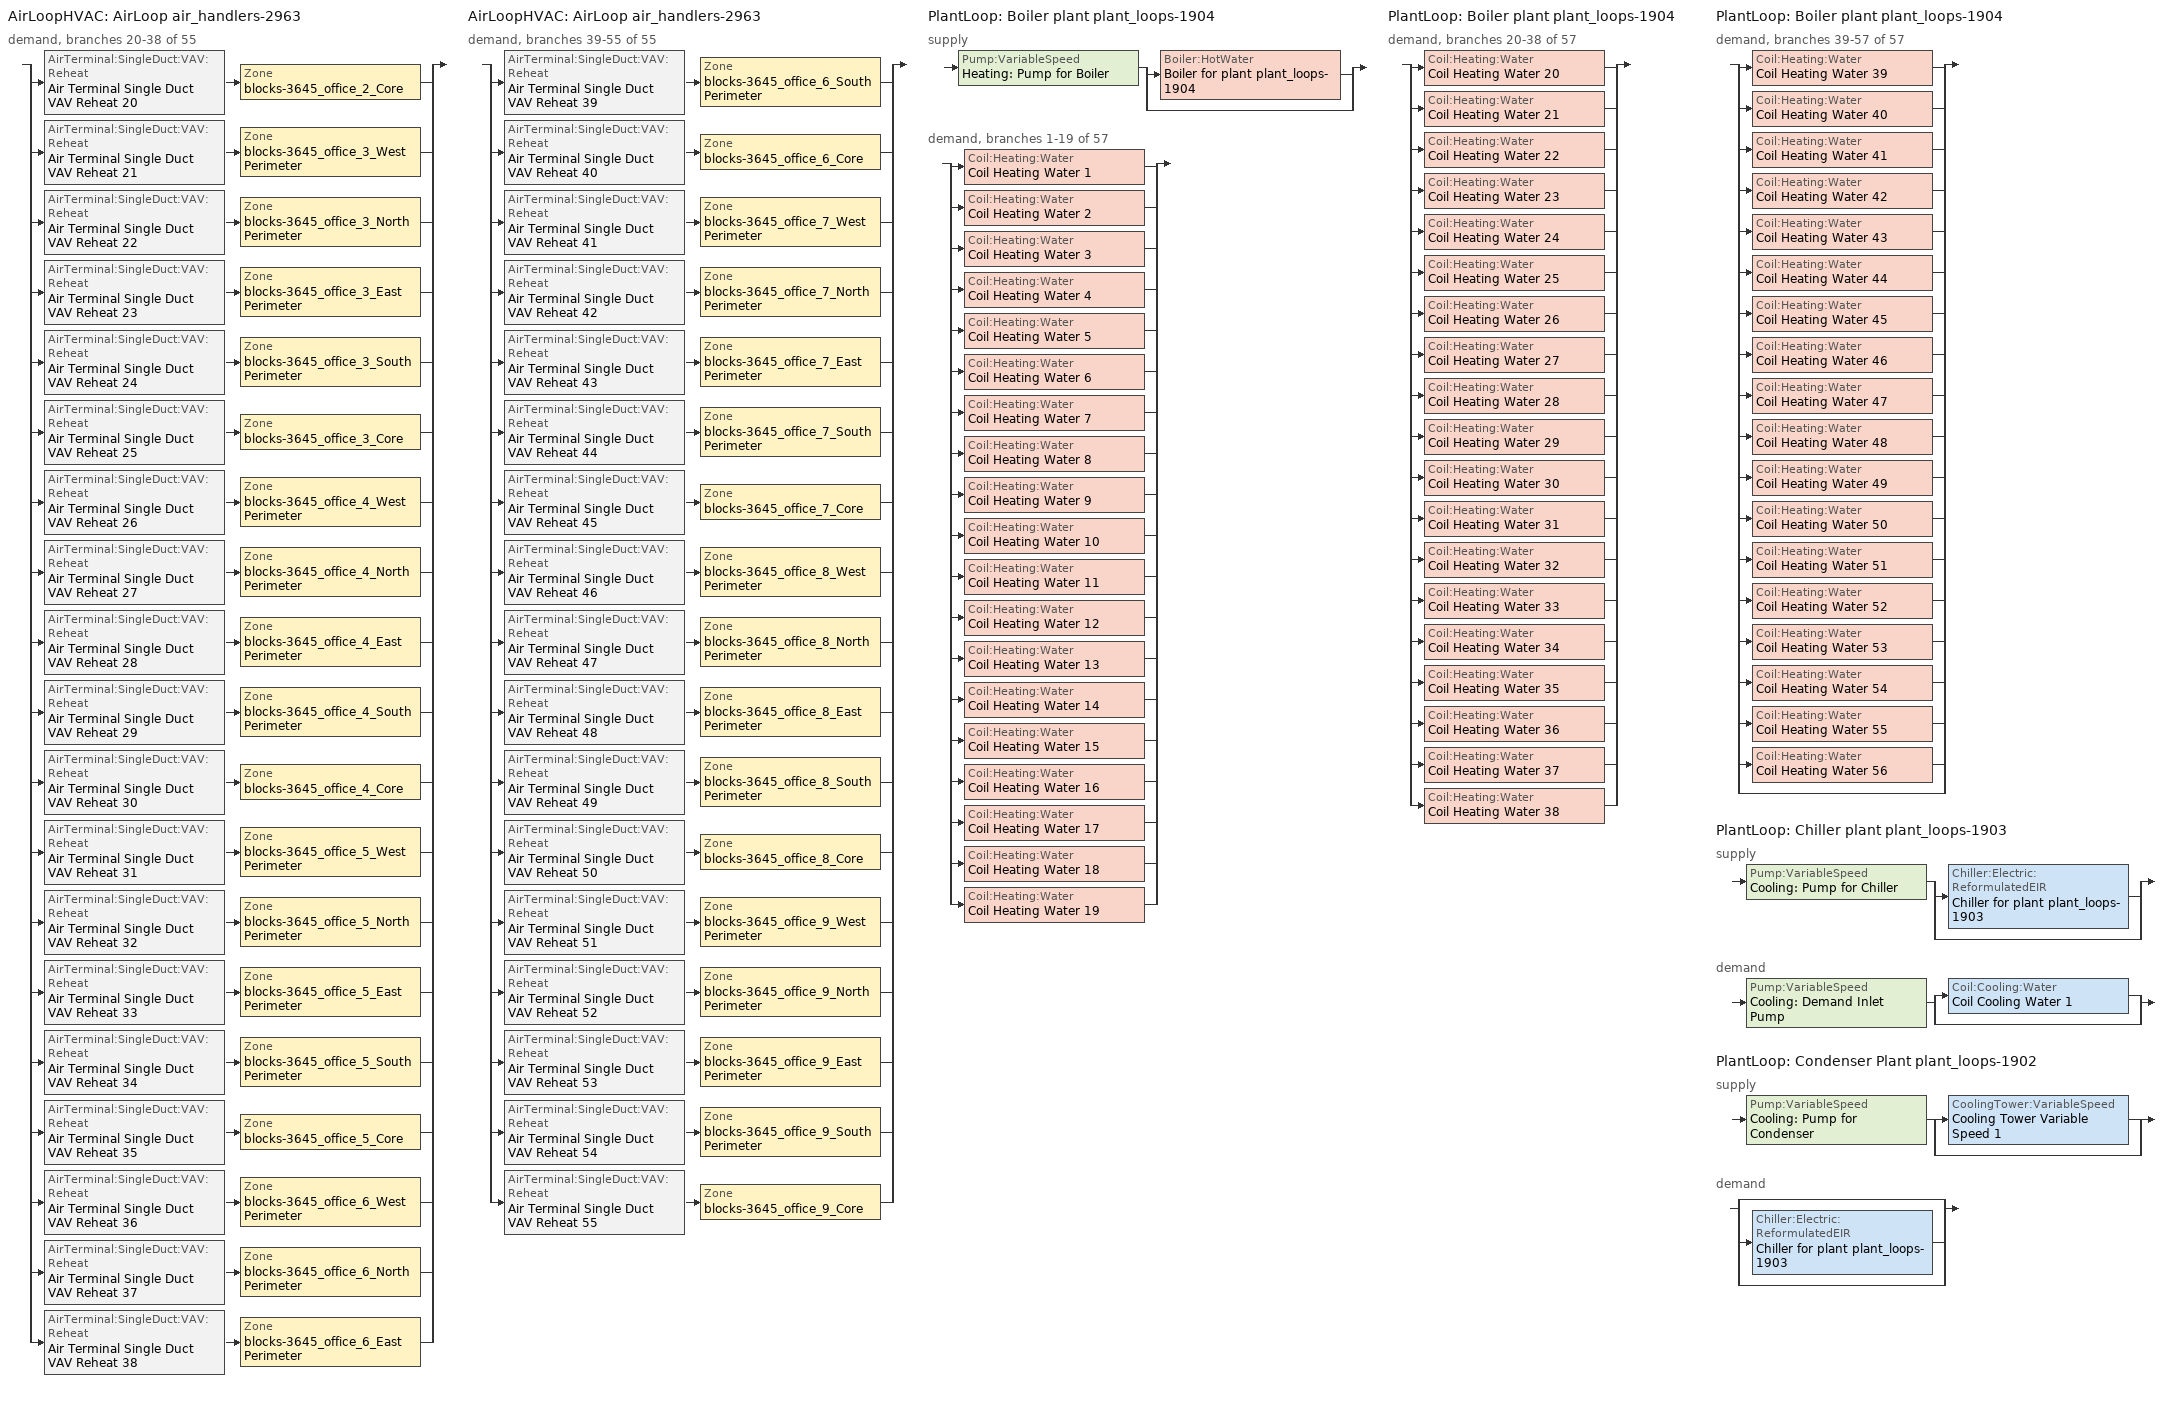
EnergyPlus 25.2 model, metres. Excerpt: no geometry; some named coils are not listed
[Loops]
AirLoopHVAC 'AirLoop air_handlers-2963'
 demand, branches 20-38 of 55: split
  | AirTerminal:SingleDuct:VAV:Reheat 'Air Terminal Single Duct VAV Reheat 20' > Zone 'blocks-3645_office_2_Core'
  | AirTerminal:SingleDuct:VAV:Reheat 'Air Terminal Single Duct VAV Reheat 21' > Zone 'blocks-3645_office_3_West Perimeter'
  | AirTerminal:SingleDuct:VAV:Reheat 'Air Terminal Single Duct VAV Reheat 22' > Zone 'blocks-3645_office_3_North Perimeter'
  | AirTerminal:SingleDuct:VAV:Reheat 'Air Terminal Single Duct VAV Reheat 23' > Zone 'blocks-3645_office_3_East Perimeter'
  | AirTerminal:SingleDuct:VAV:Reheat 'Air Terminal Single Duct VAV Reheat 24' > Zone 'blocks-3645_office_3_South Perimeter'
  | AirTerminal:SingleDuct:VAV:Reheat 'Air Terminal Single Duct VAV Reheat 25' > Zone 'blocks-3645_office_3_Core'
  | AirTerminal:SingleDuct:VAV:Reheat 'Air Terminal Single Duct VAV Reheat 26' > Zone 'blocks-3645_office_4_West Perimeter'
  | AirTerminal:SingleDuct:VAV:Reheat 'Air Terminal Single Duct VAV Reheat 27' > Zone 'blocks-3645_office_4_North Perimeter'
  | AirTerminal:SingleDuct:VAV:Reheat 'Air Terminal Single Duct VAV Reheat 28' > Zone 'blocks-3645_office_4_East Perimeter'
  | AirTerminal:SingleDuct:VAV:Reheat 'Air Terminal Single Duct VAV Reheat 29' > Zone 'blocks-3645_office_4_South Perimeter'
  | AirTerminal:SingleDuct:VAV:Reheat 'Air Terminal Single Duct VAV Reheat 30' > Zone 'blocks-3645_office_4_Core'
  | AirTerminal:SingleDuct:VAV:Reheat 'Air Terminal Single Duct VAV Reheat 31' > Zone 'blocks-3645_office_5_West Perimeter'
  | AirTerminal:SingleDuct:VAV:Reheat 'Air Terminal Single Duct VAV Reheat 32' > Zone 'blocks-3645_office_5_North Perimeter'
  | AirTerminal:SingleDuct:VAV:Reheat 'Air Terminal Single Duct VAV Reheat 33' > Zone 'blocks-3645_office_5_East Perimeter'
  | AirTerminal:SingleDuct:VAV:Reheat 'Air Terminal Single Duct VAV Reheat 34' > Zone 'blocks-3645_office_5_South Perimeter'
  | AirTerminal:SingleDuct:VAV:Reheat 'Air Terminal Single Duct VAV Reheat 35' > Zone 'blocks-3645_office_5_Core'
  | AirTerminal:SingleDuct:VAV:Reheat 'Air Terminal Single Duct VAV Reheat 36' > Zone 'blocks-3645_office_6_West Perimeter'
  | AirTerminal:SingleDuct:VAV:Reheat 'Air Terminal Single Duct VAV Reheat 37' > Zone 'blocks-3645_office_6_North Perimeter'
  | AirTerminal:SingleDuct:VAV:Reheat 'Air Terminal Single Duct VAV Reheat 38' > Zone 'blocks-3645_office_6_East Perimeter'
AirLoopHVAC 'AirLoop air_handlers-2963'
 demand, branches 39-55 of 55: split
  | AirTerminal:SingleDuct:VAV:Reheat 'Air Terminal Single Duct VAV Reheat 39' > Zone 'blocks-3645_office_6_South Perimeter'
  | AirTerminal:SingleDuct:VAV:Reheat 'Air Terminal Single Duct VAV Reheat 40' > Zone 'blocks-3645_office_6_Core'
  | AirTerminal:SingleDuct:VAV:Reheat 'Air Terminal Single Duct VAV Reheat 41' > Zone 'blocks-3645_office_7_West Perimeter'
  | AirTerminal:SingleDuct:VAV:Reheat 'Air Terminal Single Duct VAV Reheat 42' > Zone 'blocks-3645_office_7_North Perimeter'
  | AirTerminal:SingleDuct:VAV:Reheat 'Air Terminal Single Duct VAV Reheat 43' > Zone 'blocks-3645_office_7_East Perimeter'
  | AirTerminal:SingleDuct:VAV:Reheat 'Air Terminal Single Duct VAV Reheat 44' > Zone 'blocks-3645_office_7_South Perimeter'
  | AirTerminal:SingleDuct:VAV:Reheat 'Air Terminal Single Duct VAV Reheat 45' > Zone 'blocks-3645_office_7_Core'
  | AirTerminal:SingleDuct:VAV:Reheat 'Air Terminal Single Duct VAV Reheat 46' > Zone 'blocks-3645_office_8_West Perimeter'
  | AirTerminal:SingleDuct:VAV:Reheat 'Air Terminal Single Duct VAV Reheat 47' > Zone 'blocks-3645_office_8_North Perimeter'
  | AirTerminal:SingleDuct:VAV:Reheat 'Air Terminal Single Duct VAV Reheat 48' > Zone 'blocks-3645_office_8_East Perimeter'
  | AirTerminal:SingleDuct:VAV:Reheat 'Air Terminal Single Duct VAV Reheat 49' > Zone 'blocks-3645_office_8_South Perimeter'
  | AirTerminal:SingleDuct:VAV:Reheat 'Air Terminal Single Duct VAV Reheat 50' > Zone 'blocks-3645_office_8_Core'
  | AirTerminal:SingleDuct:VAV:Reheat 'Air Terminal Single Duct VAV Reheat 51' > Zone 'blocks-3645_office_9_West Perimeter'
  | AirTerminal:SingleDuct:VAV:Reheat 'Air Terminal Single Duct VAV Reheat 52' > Zone 'blocks-3645_office_9_North Perimeter'
  | AirTerminal:SingleDuct:VAV:Reheat 'Air Terminal Single Duct VAV Reheat 53' > Zone 'blocks-3645_office_9_East Perimeter'
  | AirTerminal:SingleDuct:VAV:Reheat 'Air Terminal Single Duct VAV Reheat 54' > Zone 'blocks-3645_office_9_South Perimeter'
  | AirTerminal:SingleDuct:VAV:Reheat 'Air Terminal Single Duct VAV Reheat 55' > Zone 'blocks-3645_office_9_Core'
PlantLoop 'Boiler plant plant_loops-1904'
 supply: Pump:VariableSpeed 'Heating: Pump for Boiler' > split
  | Boiler:HotWater 'Boiler for plant plant_loops-1904'
  | bypass
 demand, branches 1-19 of 57: split
  | Coil:Heating:Water 'Coil Heating Water 1'
  | Coil:Heating:Water 'Coil Heating Water 2'
  | Coil:Heating:Water 'Coil Heating Water 3'
  | Coil:Heating:Water 'Coil Heating Water 4'
  | Coil:Heating:Water 'Coil Heating Water 5'
  | Coil:Heating:Water 'Coil Heating Water 6'
  | Coil:Heating:Water 'Coil Heating Water 7'
  | Coil:Heating:Water 'Coil Heating Water 8'
  | Coil:Heating:Water 'Coil Heating Water 9'
  | Coil:Heating:Water 'Coil Heating Water 10'
  | Coil:Heating:Water 'Coil Heating Water 11'
  | Coil:Heating:Water 'Coil Heating Water 12'
  | Coil:Heating:Water 'Coil Heating Water 13'
  | Coil:Heating:Water 'Coil Heating Water 14'
  | Coil:Heating:Water 'Coil Heating Water 15'
  | Coil:Heating:Water 'Coil Heating Water 16'
  | Coil:Heating:Water 'Coil Heating Water 17'
  | Coil:Heating:Water 'Coil Heating Water 18'
  | Coil:Heating:Water 'Coil Heating Water 19'
PlantLoop 'Boiler plant plant_loops-1904'
 demand, branches 20-38 of 57: split
  | Coil:Heating:Water 'Coil Heating Water 20'
  | Coil:Heating:Water 'Coil Heating Water 21'
  | Coil:Heating:Water 'Coil Heating Water 22'
  | Coil:Heating:Water 'Coil Heating Water 23'
  | Coil:Heating:Water 'Coil Heating Water 24'
  | Coil:Heating:Water 'Coil Heating Water 25'
  | Coil:Heating:Water 'Coil Heating Water 26'
  | Coil:Heating:Water 'Coil Heating Water 27'
  | Coil:Heating:Water 'Coil Heating Water 28'
  | Coil:Heating:Water 'Coil Heating Water 29'
  | Coil:Heating:Water 'Coil Heating Water 30'
  | Coil:Heating:Water 'Coil Heating Water 31'
  | Coil:Heating:Water 'Coil Heating Water 32'
  | Coil:Heating:Water 'Coil Heating Water 33'
  | Coil:Heating:Water 'Coil Heating Water 34'
  | Coil:Heating:Water 'Coil Heating Water 35'
  | Coil:Heating:Water 'Coil Heating Water 36'
  | Coil:Heating:Water 'Coil Heating Water 37'
  | Coil:Heating:Water 'Coil Heating Water 38'
PlantLoop 'Boiler plant plant_loops-1904'
 demand, branches 39-57 of 57: split
  | Coil:Heating:Water 'Coil Heating Water 39'
  | Coil:Heating:Water 'Coil Heating Water 40'
  | Coil:Heating:Water 'Coil Heating Water 41'
  | Coil:Heating:Water 'Coil Heating Water 42'
  | Coil:Heating:Water 'Coil Heating Water 43'
  | Coil:Heating:Water 'Coil Heating Water 44'
  | Coil:Heating:Water 'Coil Heating Water 45'
  | Coil:Heating:Water 'Coil Heating Water 46'
  | Coil:Heating:Water 'Coil Heating Water 47'
  | Coil:Heating:Water 'Coil Heating Water 48'
  | Coil:Heating:Water 'Coil Heating Water 49'
  | Coil:Heating:Water 'Coil Heating Water 50'
  | Coil:Heating:Water 'Coil Heating Water 51'
  | Coil:Heating:Water 'Coil Heating Water 52'
  | Coil:Heating:Water 'Coil Heating Water 53'
  | Coil:Heating:Water 'Coil Heating Water 54'
  | Coil:Heating:Water 'Coil Heating Water 55'
  | Coil:Heating:Water 'Coil Heating Water 56'
  | bypass
PlantLoop 'Chiller plant plant_loops-1903'
 supply: Pump:VariableSpeed 'Cooling: Pump for Chiller' > split
  | Chiller:Electric:ReformulatedEIR 'Chiller for plant plant_loops-1903'
  | bypass
 demand: Pump:VariableSpeed 'Cooling: Demand Inlet Pump' > split
  | Coil:Cooling:Water 'Coil Cooling Water 1'
  | bypass
PlantLoop 'Condenser Plant plant_loops-1902'
 supply: Pump:VariableSpeed 'Cooling: Pump for Condenser' > split
  | CoolingTower:VariableSpeed 'Cooling Tower Variable Speed 1'
  | bypass
 demand: split
  | bypass
  | Chiller:Electric:ReformulatedEIR 'Chiller for plant plant_loops-1903'
  | bypass
[AirTerminal:SingleDuct:VAV:Reheat] Availability schedule=Always_On; Constant minimum air flow fraction=0.3; Convergence tolerance=0.001; Damper heating action=Normal; Fixed minimum air flow rate=0; Maximum air flow rate=Autosize; Maximum flow fraction during reheat=Autosize; Maximum flow per zone floor area during reheat=Autosize; Maximum hot water or steam flow rate=Autosize; Maximum reheat air temperature=35; Minimum hot water or steam flow rate=0; Zone minimum air flow input method=Constant
Name | Reheat coil
Air Terminal Single Duct VAV Reheat 20 | Coil Heating Water 21
Air Terminal Single Duct VAV Reheat 21 | Coil Heating Water 22
Air Terminal Single Duct VAV Reheat 22 | Coil Heating Water 23
Air Terminal Single Duct VAV Reheat 23 | Coil Heating Water 24
Air Terminal Single Duct VAV Reheat 24 | Coil Heating Water 25
Air Terminal Single Duct VAV Reheat 25 | Coil Heating Water 26
Air Terminal Single Duct VAV Reheat 26 | Coil Heating Water 27
Air Terminal Single Duct VAV Reheat 27 | Coil Heating Water 28
Air Terminal Single Duct VAV Reheat 28 | Coil Heating Water 29
Air Terminal Single Duct VAV Reheat 29 | Coil Heating Water 30
Air Terminal Single Duct VAV Reheat 30 | Coil Heating Water 31
Air Terminal Single Duct VAV Reheat 31 | Coil Heating Water 32
Air Terminal Single Duct VAV Reheat 32 | Coil Heating Water 33
Air Terminal Single Duct VAV Reheat 33 | Coil Heating Water 34
Air Terminal Single Duct VAV Reheat 34 | Coil Heating Water 35
Air Terminal Single Duct VAV Reheat 35 | Coil Heating Water 36
Air Terminal Single Duct VAV Reheat 36 | Coil Heating Water 37
Air Terminal Single Duct VAV Reheat 37 | Coil Heating Water 38
Air Terminal Single Duct VAV Reheat 38 | Coil Heating Water 39
Air Terminal Single Duct VAV Reheat 39 | Coil Heating Water 40
Air Terminal Single Duct VAV Reheat 40 | Coil Heating Water 41
Air Terminal Single Duct VAV Reheat 41 | Coil Heating Water 42
Air Terminal Single Duct VAV Reheat 42 | Coil Heating Water 43
Air Terminal Single Duct VAV Reheat 43 | Coil Heating Water 44
Air Terminal Single Duct VAV Reheat 44 | Coil Heating Water 45
Air Terminal Single Duct VAV Reheat 45 | Coil Heating Water 46
Air Terminal Single Duct VAV Reheat 46 | Coil Heating Water 47
Air Terminal Single Duct VAV Reheat 47 | Coil Heating Water 48
Air Terminal Single Duct VAV Reheat 48 | Coil Heating Water 49
Air Terminal Single Duct VAV Reheat 49 | Coil Heating Water 50
Air Terminal Single Duct VAV Reheat 50 | Coil Heating Water 51
Air Terminal Single Duct VAV Reheat 51 | Coil Heating Water 52
Air Terminal Single Duct VAV Reheat 52 | Coil Heating Water 53
Air Terminal Single Duct VAV Reheat 53 | Coil Heating Water 54
Air Terminal Single Duct VAV Reheat 54 | Coil Heating Water 55
Air Terminal Single Duct VAV Reheat 55 | Coil Heating Water 56
[Boiler:HotWater]
Boiler for plant plant_loops-1904: Boiler flow mode=ConstantFlow; Design water flow rate=Autosize; End use subcategory=General; Fuel type=NaturalGas; Maximum part load ratio=1; Minimum part load ratio=0; Nominal capacity=Autosize; Nominal thermal efficiency=0.8; On cycle parasitic electric load=0; Optimum part load ratio=1; Sizing factor=1; Water outlet upper temperature limit=99
[Chiller:Electric:ReformulatedEIR]
Chiller for plant plant_loops-1903: Chiller flow mode type=ConstantFlow; Condenser flow control=ModulatedLoopPLR; Condenser loop flow rate fraction function of loop part load ratio curve=Y=F(X); Condenser minimum flow fraction=0.35; Cooling capacity function of temperature curve=WC_PD_2010_PB_CAPFT; Electric input to cooling output ratio function of part load ratio curve=WC_PD_150to300_2010_PB_EIRFPLR; Electric input to cooling output ratio function of part load ratio curve type=LeavingCondenserWaterTemperature; Electric input to cooling output ratio function of temperature curve=WC_PD_2010_PB_EIRFT; End use subcategory=General; Fraction of compressor electric consumption rejected by condenser=1; Leaving chilled water lower temperature limit=2; Maximum part load ratio=1; Minimum part load ratio=0.1; Minimum unloading ratio=0.2; Optimum part load ratio=1; Reference capacity=Autosize; Reference chilled water flow rate=Autosize; Reference condenser water flow rate=Autosize; Reference cop=4.885; Reference leaving chilled water temperature=6.67; Reference leaving condenser water temperature=34.94; Sizing factor=1; Temperature difference across condenser schedule=CondenserdT
[Coil:Heating:Water] Availability schedule=Always_On; Maximum water flow rate=Autosize; Performance input method=UFactorTimesAreaAndDesignWaterFlowRate; Rated capacity=Autosize; Rated inlet air temperature=16.6; Rated inlet water temperature=82.2; Rated outlet air temperature=32.2; Rated outlet water temperature=71.1; Rated ratio for air and water convection=0.5; U factor times area value=Autosize
Coil Heating Water 2; Coil Heating Water 3; Coil Heating Water 4; Coil Heating Water 5; Coil Heating Water 6; Coil Heating Water 7; Coil Heating Water 8; Coil Heating Water 9; Coil Heating Water 10; Coil Heating Water 11; Coil Heating Water 12; Coil Heating Water 13; Coil Heating Water 14; Coil Heating Water 15; Coil Heating Water 16; Coil Heating Water 17; Coil Heating Water 18; Coil Heating Water 19; Coil Heating Water 20; Coil Heating Water 21; Coil Heating Water 22; Coil Heating Water 23; Coil Heating Water 24; Coil Heating Water 25; Coil Heating Water 26; Coil Heating Water 27; Coil Heating Water 28; Coil Heating Water 29; Coil Heating Water 30; Coil Heating Water 31; Coil Heating Water 32; Coil Heating Water 33; Coil Heating Water 34; Coil Heating Water 35; Coil Heating Water 36; Coil Heating Water 37; Coil Heating Water 38; Coil Heating Water 39; Coil Heating Water 40; Coil Heating Water 41; Coil Heating Water 42; Coil Heating Water 43; Coil Heating Water 44; Coil Heating Water 45; Coil Heating Water 46; Coil Heating Water 47; Coil Heating Water 48; Coil Heating Water 49; Coil Heating Water 50; Coil Heating Water 51; Coil Heating Water 52; Coil Heating Water 53; Coil Heating Water 54; Coil Heating Water 55; Coil Heating Water 56
[CoolingTower:VariableSpeed]
Cooling Tower Variable Speed 1: Basin heater capacity=0; Basin heater setpoint temperature=2; Blowdown calculation mode=ConcentrationRatio; Blowdown concentration ratio=3; Cell control=MaximalCell; Cell maximum water flow rate fraction=2.5; Cell minimum water flow rate fraction=0.5; Design air flow rate=Autosize; Design approach temperature=3.8889; Design fan power=6154.54; Design inlet air wet bulb temperature=20; Design range temperature=5.5556; Design water flow rate=0.0208164; Drift loss percent=0.008; End use subcategory=General; Evaporation loss factor=0.2; Evaporation loss mode=SaturatedExit; Fan power ratio function of air flow rate ratio curve=Cooling Tower Fan Power Ratio Function of Air Flow Rate; Fraction of tower capacity in free convection regime=0.125; Minimum air flow rate ratio=0.25; Model type=YorkCalc; Number of cells=2; Sizing factor=1
[DesignSpecification:OutdoorAir]
Office_Outdoor_Air_62.2_Multizone_Adjusted: Outdoor air flow air changes per hour=0; Outdoor air flow per person=0; Outdoor air flow per zone=0; Outdoor air flow per zone floor area=0.00053975; Outdoor air method=Sum
[DesignSpecification:ZoneAirDistribution] Zone air distribution effectiveness in cooling mode=1; Zone air distribution effectiveness in heating mode=1
blocks-3645_office_2_Core Design Spec Zone Air Dist; blocks-3645_office_3_Core Design Spec Zone Air Dist; blocks-3645_office_3_East Perimeter Design Spec Zone Air Dist; blocks-3645_office_3_North Perimeter Design Spec Zone Air Dist; blocks-3645_office_3_South Perimeter Design Spec Zone Air Dist; blocks-3645_office_3_West Perimeter Design Spec Zone Air Dist; blocks-3645_office_4_Core Design Spec Zone Air Dist; blocks-3645_office_4_East Perimeter Design Spec Zone Air Dist; blocks-3645_office_4_North Perimeter Design Spec Zone Air Dist; blocks-3645_office_4_South Perimeter Design Spec Zone Air Dist; blocks-3645_office_4_West Perimeter Design Spec Zone Air Dist; blocks-3645_office_5_Core Design Spec Zone Air Dist; blocks-3645_office_5_East Perimeter Design Spec Zone Air Dist; blocks-3645_office_5_North Perimeter Design Spec Zone Air Dist; blocks-3645_office_5_South Perimeter Design Spec Zone Air Dist; blocks-3645_office_5_West Perimeter Design Spec Zone Air Dist; blocks-3645_office_6_Core Design Spec Zone Air Dist; blocks-3645_office_6_East Perimeter Design Spec Zone Air Dist; blocks-3645_office_6_North Perimeter Design Spec Zone Air Dist; blocks-3645_office_6_South Perimeter Design Spec Zone Air Dist; blocks-3645_office_6_West Perimeter Design Spec Zone Air Dist; blocks-3645_office_7_Core Design Spec Zone Air Dist; blocks-3645_office_7_East Perimeter Design Spec Zone Air Dist; blocks-3645_office_7_North Perimeter Design Spec Zone Air Dist; blocks-3645_office_7_South Perimeter Design Spec Zone Air Dist; blocks-3645_office_7_West Perimeter Design Spec Zone Air Dist; blocks-3645_office_8_Core Design Spec Zone Air Dist; blocks-3645_office_8_East Perimeter Design Spec Zone Air Dist; blocks-3645_office_8_North Perimeter Design Spec Zone Air Dist; blocks-3645_office_8_South Perimeter Design Spec Zone Air Dist; blocks-3645_office_8_West Perimeter Design Spec Zone Air Dist; blocks-3645_office_9_Core Design Spec Zone Air Dist; blocks-3645_office_9_East Perimeter Design Spec Zone Air Dist; blocks-3645_office_9_North Perimeter Design Spec Zone Air Dist; blocks-3645_office_9_South Perimeter Design Spec Zone Air Dist; blocks-3645_office_9_West Perimeter Design Spec Zone Air Dist
[PlantEquipmentList]
Boiler plant plant_loops-1904 Heating Equipment List: Boiler for plant plant_loops-1904, Boiler:HotWater
Chiller plant plant_loops-1903 Cooling Equipment List: Chiller for plant plant_loops-1903, Chiller:Electric:ReformulatedEIR
Condenser Plant plant_loops-1902 Cooling Equipment List: Cooling Tower Variable Speed 1, CoolingTower:VariableSpeed
[PlantEquipmentOperation:CoolingLoad] Load range 1 lower limit=0; Load range 1 upper limit=1000000000
Name | Range 1 equipment list
Chiller plant plant_loops-1903 Cooling Operation Scheme | Chiller plant plant_loops-1903 Cooling Equipment List
Condenser Plant plant_loops-1902 Cooling Operation Scheme | Condenser Plant plant_loops-1902 Cooling Equipment List
[PlantEquipmentOperation:HeatingLoad]
Boiler plant plant_loops-1904 Heating Operation Scheme: Load range 1 lower limit=0; Load range 1 upper limit=1000000000; Range 1 equipment list=Boiler plant plant_loops-1904 Heating Equipment List
[PlantEquipmentOperationSchemes] Control scheme 1 schedule=Always On Discrete
Name | Control scheme 1
Boiler plant plant_loops-1904 Operation Schemes | Boiler plant plant_loops-1904 Heating Operation Scheme
Chiller plant plant_loops-1903 Operation Schemes | Chiller plant plant_loops-1903 Cooling Operation Scheme
Condenser Plant plant_loops-1902 Operation Schemes | Condenser Plant plant_loops-1902 Cooling Operation Scheme
[PlantLoop] Fluid type=Water; Load distribution scheme=Optimal; Maximum loop flow rate=Autosize; Maximum loop temperature=100; Minimum loop flow rate=0; Minimum loop temperature=0; Plant loop demand calculation scheme=SingleSetpoint; Plant loop volume=Autocalculate
Name | Plant equipment operation scheme | Common pipe simulation
Boiler plant plant_loops-1904 | Boiler plant plant_loops-1904 Operation Schemes
Chiller plant plant_loops-1903 | Chiller plant plant_loops-1903 Operation Schemes | CommonPipe
Condenser Plant plant_loops-1902 | Condenser Plant plant_loops-1902 Operation Schemes
[Pump:VariableSpeed] Design electric power per unit flow rate=348701.1; Design maximum flow rate=Autosize; Design power consumption=Autosize; Design power sizing method=PowerPerFlowPerPressure; Design shaft power per unit flow rate per unit head=1.28205; End use subcategory=General; Fraction of motor inefficiencies to fluid stream=0; Motor efficiency=0.9; Pump control type=Intermittent; Skin loss radiative fraction=0.5; Coefficient 1 of the part load performance curve=0
Name | Design minimum flow rate | Design minimum flow rate fraction | Design pump head | Coefficient 2 of the part load performance curve | Coefficient 3 of the part load performance curve | Coefficient 4 of the part load performance curve
Cooling: Demand Inlet Pump | 0 | 0 | 133664 | 0.5726 | -0.301 | 0.7347
Cooling: Pump for Chiller | 0 | 0 | 44554.6 | 3.2485 | -4.7443 | 2.5294
Cooling: Pump for Condenser | Autosize | 0.2 | 179332 | 0.5726 | -0.301 | 0.7347
Heating: Pump for Boiler | 0 | 0 | 178218 | 3.2485 | -4.7443 | 2.5294
[SetpointManager:OutdoorAirReset]
Setpoint Manager Outdoor Air Reset 1: Control variable=Temperature; Outdoor high temperature=26.67; Outdoor low temperature=15.67; Setpoint at outdoor high temperature=6.67; Setpoint at outdoor low temperature=12.22
[SetpointManager:Scheduled] Control variable=Temperature
Name | Schedule
Cooling Tower Setpoint Manager | Tower-Loop-Temperature-Schedule
Setpoint Manager Scheduled 1 | Secondary CHW Temp - 44F
Setpoint Manager Scheduled 2 | Hot_Water_Temperature
[Sizing:Plant] Coincident sizing factor mode=None; Sizing option=NonCoincident; Zone timesteps in averaging window=1
Name | Design loop exit temperature | Loop design temperature difference | Loop type
Boiler plant plant_loops-1904 | 82 | 11 | Heating
Chiller plant plant_loops-1903 | 6.67 | 5.6 | Cooling
Condenser Plant plant_loops-1902 | 29.4 | 5.54 | Condenser
[Sizing:Zone] Account for dedicated outdoor air system=No; Cooling design air flow method=DesignDay; Cooling design air flow rate=0; Cooling minimum air flow=0; Cooling minimum air flow fraction=0; Cooling minimum air flow per zone floor area=0.000762; Dedicated outdoor air high setpoint temperature for design=Autosize; Dedicated outdoor air low setpoint temperature for design=Autosize; Dedicated outdoor air system control strategy=NeutralSupplyAir; Design specification outdoor air object=Office_Outdoor_Air_62.2_Multizone_Adjusted; Heating design air flow method=DesignDay; Heating design air flow rate=0; Heating maximum air flow=0.141576; Heating maximum air flow fraction=0.3; Heating maximum air flow per zone floor area=0.002032; Zone cooling design supply air humidity ratio=0.0085; Zone cooling design supply air humidity ratio difference=0.005; Zone cooling design supply air temperature=14; Zone cooling design supply air temperature difference=11.11; Zone cooling design supply air temperature input method=TemperatureDifference; Zone heating design supply air humidity ratio=0.008; Zone heating design supply air temperature=40; Zone heating design supply air temperature difference=11.11; Zone heating design supply air temperature input method=TemperatureDifference; Zone humidification design supply air humidity ratio difference=0.005; Zone latent cooling design supply air humidity ratio input method=HumidityRatioDifference; Zone latent heating design supply air humidity ratio input method=HumidityRatioDifference; Zone load sizing method=Sensible Load Only No Latent Load
Name | Design specification zone air distribution object
blocks-3645_office_2_Core | blocks-3645_office_2_Core Design Spec Zone Air Dist
blocks-3645_office_3_Core | blocks-3645_office_3_Core Design Spec Zone Air Dist
blocks-3645_office_3_East Perimeter | blocks-3645_office_3_East Perimeter Design Spec Zone Air Dist
blocks-3645_office_3_North Perimeter | blocks-3645_office_3_North Perimeter Design Spec Zone Air Dist
blocks-3645_office_3_South Perimeter | blocks-3645_office_3_South Perimeter Design Spec Zone Air Dist
blocks-3645_office_3_West Perimeter | blocks-3645_office_3_West Perimeter Design Spec Zone Air Dist
blocks-3645_office_4_Core | blocks-3645_office_4_Core Design Spec Zone Air Dist
blocks-3645_office_4_East Perimeter | blocks-3645_office_4_East Perimeter Design Spec Zone Air Dist
blocks-3645_office_4_North Perimeter | blocks-3645_office_4_North Perimeter Design Spec Zone Air Dist
blocks-3645_office_4_South Perimeter | blocks-3645_office_4_South Perimeter Design Spec Zone Air Dist
blocks-3645_office_4_West Perimeter | blocks-3645_office_4_West Perimeter Design Spec Zone Air Dist
blocks-3645_office_5_Core | blocks-3645_office_5_Core Design Spec Zone Air Dist
blocks-3645_office_5_East Perimeter | blocks-3645_office_5_East Perimeter Design Spec Zone Air Dist
blocks-3645_office_5_North Perimeter | blocks-3645_office_5_North Perimeter Design Spec Zone Air Dist
blocks-3645_office_5_South Perimeter | blocks-3645_office_5_South Perimeter Design Spec Zone Air Dist
blocks-3645_office_5_West Perimeter | blocks-3645_office_5_West Perimeter Design Spec Zone Air Dist
blocks-3645_office_6_Core | blocks-3645_office_6_Core Design Spec Zone Air Dist
blocks-3645_office_6_East Perimeter | blocks-3645_office_6_East Perimeter Design Spec Zone Air Dist
blocks-3645_office_6_North Perimeter | blocks-3645_office_6_North Perimeter Design Spec Zone Air Dist
blocks-3645_office_6_South Perimeter | blocks-3645_office_6_South Perimeter Design Spec Zone Air Dist
blocks-3645_office_6_West Perimeter | blocks-3645_office_6_West Perimeter Design Spec Zone Air Dist
blocks-3645_office_7_Core | blocks-3645_office_7_Core Design Spec Zone Air Dist
blocks-3645_office_7_East Perimeter | blocks-3645_office_7_East Perimeter Design Spec Zone Air Dist
blocks-3645_office_7_North Perimeter | blocks-3645_office_7_North Perimeter Design Spec Zone Air Dist
blocks-3645_office_7_South Perimeter | blocks-3645_office_7_South Perimeter Design Spec Zone Air Dist
blocks-3645_office_7_West Perimeter | blocks-3645_office_7_West Perimeter Design Spec Zone Air Dist
blocks-3645_office_8_Core | blocks-3645_office_8_Core Design Spec Zone Air Dist
blocks-3645_office_8_East Perimeter | blocks-3645_office_8_East Perimeter Design Spec Zone Air Dist
blocks-3645_office_8_North Perimeter | blocks-3645_office_8_North Perimeter Design Spec Zone Air Dist
blocks-3645_office_8_South Perimeter | blocks-3645_office_8_South Perimeter Design Spec Zone Air Dist
blocks-3645_office_8_West Perimeter | blocks-3645_office_8_West Perimeter Design Spec Zone Air Dist
blocks-3645_office_9_Core | blocks-3645_office_9_Core Design Spec Zone Air Dist
blocks-3645_office_9_East Perimeter | blocks-3645_office_9_East Perimeter Design Spec Zone Air Dist
blocks-3645_office_9_North Perimeter | blocks-3645_office_9_North Perimeter Design Spec Zone Air Dist
blocks-3645_office_9_South Perimeter | blocks-3645_office_9_South Perimeter Design Spec Zone Air Dist
blocks-3645_office_9_West Perimeter | blocks-3645_office_9_West Perimeter Design Spec Zone Air Dist
[ThermostatSetpoint:DualSetpoint] Cooling setpoint temperature schedule=Office_Cooling_Schedule; Heating setpoint temperature schedule=Office_Heating_Schedule
Thermostat Setpoint Dual Setpoint 20; Thermostat Setpoint Dual Setpoint 21; Thermostat Setpoint Dual Setpoint 22; Thermostat Setpoint Dual Setpoint 23; Thermostat Setpoint Dual Setpoint 24; Thermostat Setpoint Dual Setpoint 25; Thermostat Setpoint Dual Setpoint 26; Thermostat Setpoint Dual Setpoint 27; Thermostat Setpoint Dual Setpoint 28; Thermostat Setpoint Dual Setpoint 29; Thermostat Setpoint Dual Setpoint 30; Thermostat Setpoint Dual Setpoint 31; Thermostat Setpoint Dual Setpoint 32; Thermostat Setpoint Dual Setpoint 33; Thermostat Setpoint Dual Setpoint 34; Thermostat Setpoint Dual Setpoint 35; Thermostat Setpoint Dual Setpoint 36; Thermostat Setpoint Dual Setpoint 37; Thermostat Setpoint Dual Setpoint 38; Thermostat Setpoint Dual Setpoint 39; Thermostat Setpoint Dual Setpoint 40; Thermostat Setpoint Dual Setpoint 41; Thermostat Setpoint Dual Setpoint 42; Thermostat Setpoint Dual Setpoint 43; Thermostat Setpoint Dual Setpoint 44; Thermostat Setpoint Dual Setpoint 45; Thermostat Setpoint Dual Setpoint 46; Thermostat Setpoint Dual Setpoint 47; Thermostat Setpoint Dual Setpoint 48; Thermostat Setpoint Dual Setpoint 49; Thermostat Setpoint Dual Setpoint 50; Thermostat Setpoint Dual Setpoint 51; Thermostat Setpoint Dual Setpoint 52; Thermostat Setpoint Dual Setpoint 53; Thermostat Setpoint Dual Setpoint 54; Thermostat Setpoint Dual Setpoint 55
[ZoneControl:Thermostat]
Name | Zone or zonelist | Control 1 | Control type schedule
blocks-3645_office_2_Core Thermostat | blocks-3645_office_2_Core | Thermostat Setpoint Dual Setpoint 20 | blocks-3645_office_2_Core Thermostat Schedule
blocks-3645_office_3_Core Thermostat | blocks-3645_office_3_Core | Thermostat Setpoint Dual Setpoint 25 | blocks-3645_office_3_Core Thermostat Schedule
blocks-3645_office_3_East Perimeter Thermostat | blocks-3645_office_3_East Perimeter | Thermostat Setpoint Dual Setpoint 23 | blocks-3645_office_3_East Perimeter Thermostat Schedule
blocks-3645_office_3_North Perimeter Thermostat | blocks-3645_office_3_North Perimeter | Thermostat Setpoint Dual Setpoint 22 | blocks-3645_office_3_North Perimeter Thermostat Schedule
blocks-3645_office_3_South Perimeter Thermostat | blocks-3645_office_3_South Perimeter | Thermostat Setpoint Dual Setpoint 24 | blocks-3645_office_3_South Perimeter Thermostat Schedule
blocks-3645_office_3_West Perimeter Thermostat | blocks-3645_office_3_West Perimeter | Thermostat Setpoint Dual Setpoint 21 | blocks-3645_office_3_West Perimeter Thermostat Schedule
blocks-3645_office_4_Core Thermostat | blocks-3645_office_4_Core | Thermostat Setpoint Dual Setpoint 30 | blocks-3645_office_4_Core Thermostat Schedule
blocks-3645_office_4_East Perimeter Thermostat | blocks-3645_office_4_East Perimeter | Thermostat Setpoint Dual Setpoint 28 | blocks-3645_office_4_East Perimeter Thermostat Schedule
blocks-3645_office_4_North Perimeter Thermostat | blocks-3645_office_4_North Perimeter | Thermostat Setpoint Dual Setpoint 27 | blocks-3645_office_4_North Perimeter Thermostat Schedule
blocks-3645_office_4_South Perimeter Thermostat | blocks-3645_office_4_South Perimeter | Thermostat Setpoint Dual Setpoint 29 | blocks-3645_office_4_South Perimeter Thermostat Schedule
blocks-3645_office_4_West Perimeter Thermostat | blocks-3645_office_4_West Perimeter | Thermostat Setpoint Dual Setpoint 26 | blocks-3645_office_4_West Perimeter Thermostat Schedule
blocks-3645_office_5_Core Thermostat | blocks-3645_office_5_Core | Thermostat Setpoint Dual Setpoint 35 | blocks-3645_office_5_Core Thermostat Schedule
blocks-3645_office_5_East Perimeter Thermostat | blocks-3645_office_5_East Perimeter | Thermostat Setpoint Dual Setpoint 33 | blocks-3645_office_5_East Perimeter Thermostat Schedule
blocks-3645_office_5_North Perimeter Thermostat | blocks-3645_office_5_North Perimeter | Thermostat Setpoint Dual Setpoint 32 | blocks-3645_office_5_North Perimeter Thermostat Schedule
blocks-3645_office_5_South Perimeter Thermostat | blocks-3645_office_5_South Perimeter | Thermostat Setpoint Dual Setpoint 34 | blocks-3645_office_5_South Perimeter Thermostat Schedule
blocks-3645_office_5_West Perimeter Thermostat | blocks-3645_office_5_West Perimeter | Thermostat Setpoint Dual Setpoint 31 | blocks-3645_office_5_West Perimeter Thermostat Schedule
blocks-3645_office_6_Core Thermostat | blocks-3645_office_6_Core | Thermostat Setpoint Dual Setpoint 40 | blocks-3645_office_6_Core Thermostat Schedule
blocks-3645_office_6_East Perimeter Thermostat | blocks-3645_office_6_East Perimeter | Thermostat Setpoint Dual Setpoint 38 | blocks-3645_office_6_East Perimeter Thermostat Schedule
blocks-3645_office_6_North Perimeter Thermostat | blocks-3645_office_6_North Perimeter | Thermostat Setpoint Dual Setpoint 37 | blocks-3645_office_6_North Perimeter Thermostat Schedule
blocks-3645_office_6_South Perimeter Thermostat | blocks-3645_office_6_South Perimeter | Thermostat Setpoint Dual Setpoint 39 | blocks-3645_office_6_South Perimeter Thermostat Schedule
blocks-3645_office_6_West Perimeter Thermostat | blocks-3645_office_6_West Perimeter | Thermostat Setpoint Dual Setpoint 36 | blocks-3645_office_6_West Perimeter Thermostat Schedule
blocks-3645_office_7_Core Thermostat | blocks-3645_office_7_Core | Thermostat Setpoint Dual Setpoint 45 | blocks-3645_office_7_Core Thermostat Schedule
blocks-3645_office_7_East Perimeter Thermostat | blocks-3645_office_7_East Perimeter | Thermostat Setpoint Dual Setpoint 43 | blocks-3645_office_7_East Perimeter Thermostat Schedule
blocks-3645_office_7_North Perimeter Thermostat | blocks-3645_office_7_North Perimeter | Thermostat Setpoint Dual Setpoint 42 | blocks-3645_office_7_North Perimeter Thermostat Schedule
blocks-3645_office_7_South Perimeter Thermostat | blocks-3645_office_7_South Perimeter | Thermostat Setpoint Dual Setpoint 44 | blocks-3645_office_7_South Perimeter Thermostat Schedule
blocks-3645_office_7_West Perimeter Thermostat | blocks-3645_office_7_West Perimeter | Thermostat Setpoint Dual Setpoint 41 | blocks-3645_office_7_West Perimeter Thermostat Schedule
blocks-3645_office_8_Core Thermostat | blocks-3645_office_8_Core | Thermostat Setpoint Dual Setpoint 50 | blocks-3645_office_8_Core Thermostat Schedule
blocks-3645_office_8_East Perimeter Thermostat | blocks-3645_office_8_East Perimeter | Thermostat Setpoint Dual Setpoint 48 | blocks-3645_office_8_East Perimeter Thermostat Schedule
blocks-3645_office_8_North Perimeter Thermostat | blocks-3645_office_8_North Perimeter | Thermostat Setpoint Dual Setpoint 47 | blocks-3645_office_8_North Perimeter Thermostat Schedule
blocks-3645_office_8_South Perimeter Thermostat | blocks-3645_office_8_South Perimeter | Thermostat Setpoint Dual Setpoint 49 | blocks-3645_office_8_South Perimeter Thermostat Schedule
blocks-3645_office_8_West Perimeter Thermostat | blocks-3645_office_8_West Perimeter | Thermostat Setpoint Dual Setpoint 46 | blocks-3645_office_8_West Perimeter Thermostat Schedule
blocks-3645_office_9_Core Thermostat | blocks-3645_office_9_Core | Thermostat Setpoint Dual Setpoint 55 | blocks-3645_office_9_Core Thermostat Schedule
blocks-3645_office_9_East Perimeter Thermostat | blocks-3645_office_9_East Perimeter | Thermostat Setpoint Dual Setpoint 53 | blocks-3645_office_9_East Perimeter Thermostat Schedule
blocks-3645_office_9_North Perimeter Thermostat | blocks-3645_office_9_North Perimeter | Thermostat Setpoint Dual Setpoint 52 | blocks-3645_office_9_North Perimeter Thermostat Schedule
blocks-3645_office_9_South Perimeter Thermostat | blocks-3645_office_9_South Perimeter | Thermostat Setpoint Dual Setpoint 54 | blocks-3645_office_9_South Perimeter Thermostat Schedule
blocks-3645_office_9_West Perimeter Thermostat | blocks-3645_office_9_West Perimeter | Thermostat Setpoint Dual Setpoint 51 | blocks-3645_office_9_West Perimeter Thermostat Schedule
[Zone equipment]
blocks-3645_office_2_Core: Air Terminal Single Duct VAV Reheat 20
blocks-3645_office_3_Core: Air Terminal Single Duct VAV Reheat 25
blocks-3645_office_3_East Perimeter: Air Terminal Single Duct VAV Reheat 23
blocks-3645_office_3_North Perimeter: Air Terminal Single Duct VAV Reheat 22
blocks-3645_office_3_South Perimeter: Air Terminal Single Duct VAV Reheat 24
blocks-3645_office_3_West Perimeter: Air Terminal Single Duct VAV Reheat 21
blocks-3645_office_4_Core: Air Terminal Single Duct VAV Reheat 30
blocks-3645_office_4_East Perimeter: Air Terminal Single Duct VAV Reheat 28
blocks-3645_office_4_North Perimeter: Air Terminal Single Duct VAV Reheat 27
blocks-3645_office_4_South Perimeter: Air Terminal Single Duct VAV Reheat 29
blocks-3645_office_4_West Perimeter: Air Terminal Single Duct VAV Reheat 26
blocks-3645_office_5_Core: Air Terminal Single Duct VAV Reheat 35
blocks-3645_office_5_East Perimeter: Air Terminal Single Duct VAV Reheat 33
blocks-3645_office_5_North Perimeter: Air Terminal Single Duct VAV Reheat 32
blocks-3645_office_5_South Perimeter: Air Terminal Single Duct VAV Reheat 34
blocks-3645_office_5_West Perimeter: Air Terminal Single Duct VAV Reheat 31
blocks-3645_office_6_Core: Air Terminal Single Duct VAV Reheat 40
blocks-3645_office_6_East Perimeter: Air Terminal Single Duct VAV Reheat 38
blocks-3645_office_6_North Perimeter: Air Terminal Single Duct VAV Reheat 37
blocks-3645_office_6_South Perimeter: Air Terminal Single Duct VAV Reheat 39
blocks-3645_office_6_West Perimeter: Air Terminal Single Duct VAV Reheat 36
blocks-3645_office_7_Core: Air Terminal Single Duct VAV Reheat 45
blocks-3645_office_7_East Perimeter: Air Terminal Single Duct VAV Reheat 43
blocks-3645_office_7_North Perimeter: Air Terminal Single Duct VAV Reheat 42
blocks-3645_office_7_South Perimeter: Air Terminal Single Duct VAV Reheat 44
blocks-3645_office_7_West Perimeter: Air Terminal Single Duct VAV Reheat 41
blocks-3645_office_8_Core: Air Terminal Single Duct VAV Reheat 50
blocks-3645_office_8_East Perimeter: Air Terminal Single Duct VAV Reheat 48
blocks-3645_office_8_North Perimeter: Air Terminal Single Duct VAV Reheat 47
blocks-3645_office_8_South Perimeter: Air Terminal Single Duct VAV Reheat 49
blocks-3645_office_8_West Perimeter: Air Terminal Single Duct VAV Reheat 46
blocks-3645_office_9_Core: Air Terminal Single Duct VAV Reheat 55
blocks-3645_office_9_East Perimeter: Air Terminal Single Duct VAV Reheat 53
blocks-3645_office_9_North Perimeter: Air Terminal Single Duct VAV Reheat 52
blocks-3645_office_9_South Perimeter: Air Terminal Single Duct VAV Reheat 54
blocks-3645_office_9_West Perimeter: Air Terminal Single Duct VAV Reheat 51
[Curve:Bicubic]
WC_PD_150TO300_2010_PB_EIRFPLR: Maximum value of x=36.52; Maximum value of y=1.03; Minimum value of x=31.13; Minimum value of y=0.19; Coefficient1 constant=-0.136053; Coefficient2 x=0.0086427; Coefficient3 x 2=3.85558e-06; Coefficient4 y=1.024034; Coefficient5 y 2=0.0604744; Coefficient6 x y=-0.00894786; Coefficient7 x 3=0; Coefficient8 y 3=0.057066; Coefficient9 x 2 y=0; Coefficient10 x y 2=0
[Curve:Biquadratic] Maximum value of x=10; Maximum value of y=46.11; Minimum value of x=5; Minimum value of y=17.78
Name | Coefficient1 constant | Coefficient2 x | Coefficient3 x 2 | Coefficient4 y | Coefficient5 y 2 | Coefficient6 x y
WC_PD_2010_PB_CAPFT | 0.906117 | 0.0292267 | -0.0003665 | -0.0009698 | -9.07e-05 | 0.0002535
WC_PD_2010_PB_EIRFT | 0.361778 | -0.0230016 | 0.0009672 | 0.0131801 | 0.0003761 | -0.0007121
[Curve:Cubic]
Cooling Tower Fan Power Ratio Function of Air Flow Rate: Maximum value of x=1.2; Minimum value of x=0.05; Coefficient1 constant=0; Coefficient2 x=0; Coefficient3 x 2=0; Coefficient4 x 3=1
[Curve:Linear]
Y=F(X): Maximum value of x=1; Minimum value of x=0; Coefficient1 constant=0; Coefficient2 x=1
[Schedule:Compact]
Tower-Loop-Temperature-Schedule: Through: 12/31, For: AllDays, Until: 24:00, 21.1
blocks-3645_office_2_Core Thermostat Schedule; blocks-3645_office_3_Core Thermostat Schedule; blocks-3645_office_3_East Perimeter Thermostat Schedule; blocks-3645_office_3_North Perimeter Thermostat Schedule; blocks-3645_office_3_South Perimeter Thermostat Schedule; blocks-3645_office_3_West Perimeter Thermostat Schedule; blocks-3645_office_4_Core Thermostat Schedule; blocks-3645_office_4_East Perimeter Thermostat Schedule; blocks-3645_office_4_North Perimeter Thermostat Schedule; blocks-3645_office_4_South Perimeter Thermostat Schedule; blocks-3645_office_4_West Perimeter Thermostat Schedule; blocks-3645_office_5_Core Thermostat Schedule; blocks-3645_office_5_East Perimeter Thermostat Schedule; blocks-3645_office_5_North Perimeter Thermostat Schedule; blocks-3645_office_5_South Perimeter Thermostat Schedule; blocks-3645_office_5_West Perimeter Thermostat Schedule; blocks-3645_office_6_Core Thermostat Schedule; blocks-3645_office_6_East Perimeter Thermostat Schedule; blocks-3645_office_6_North Perimeter Thermostat Schedule; blocks-3645_office_6_South Perimeter Thermostat Schedule; blocks-3645_office_6_West Perimeter Thermostat Schedule; blocks-3645_office_7_Core Thermostat Schedule; blocks-3645_office_7_East Perimeter Thermostat Schedule; blocks-3645_office_7_North Perimeter Thermostat Schedule; blocks-3645_office_7_South Perimeter Thermostat Schedule; blocks-3645_office_7_West Perimeter Thermostat Schedule; blocks-3645_office_8_Core Thermostat Schedule; blocks-3645_office_8_East Perimeter Thermostat Schedule; blocks-3645_office_8_North Perimeter Thermostat Schedule; blocks-3645_office_8_South Perimeter Thermostat Schedule; blocks-3645_office_8_West Perimeter Thermostat Schedule; blocks-3645_office_9_Core Thermostat Schedule; blocks-3645_office_9_East Perimeter Thermostat Schedule; blocks-3645_office_9_North Perimeter Thermostat Schedule; blocks-3645_office_9_South Perimeter Thermostat Schedule; blocks-3645_office_9_West Perimeter Thermostat Schedule: Through: 12/31, For: AllDays, Until: 24:00, 4
[Schedule:Constant]
Name | Hourly value
Always On Discrete | 1
CondenserdT | 10
[Schedule:Day:Interval]
Always_On_Default; Always_On_Summer_Design_Day; Always_On_Winter_Design_Day: 24:00, 1, No
Hot_Water_Temperature_Default; Hot_Water_Temperature_Summer_Design_Day; Hot_Water_Temperature_Winter_Design_Day: 24:00, 82, No
Office_Cooling_Schedule_Saturday: 01:00, 26.6667, 02:00, 26.6667, 03:00, 26.6667, 04:00, 26.6667, 05:00, 26.6667, 06:00, 25.5556, 07:00, 25, 08:00, 23.8889, 09:00, 23.8889, 10:00, 23.8889, 11:00, 23.8889, 12:00, 23.8889, 13:00, 23.8889, 14:00, 23.8889, 15:00, 23.8889, 16:00, 23.8889, 17:00, 23.8889, 18:00, 26.6667, 19:00, 26.6667, 20:00, 26.6667, 21:00, 26.6667, 22:00, 26.6667, 23:00, 26.6667, 24:00, 26.6667, No
Office_Cooling_Schedule_Summer_Design_Day: 01:00, 26.7, 02:00, 26.7, 03:00, 26.7, 04:00, 26.7, 05:00, 26.7, 06:00, 25.7, 07:00, 25, 08:00, 24, 09:00, 24, 10:00, 24, 11:00, 24, 12:00, 24, 13:00, 24, 14:00, 24, 15:00, 24, 16:00, 24, 17:00, 24, 18:00, 24, 19:00, 24, 20:00, 24, 21:00, 24, 22:00, 24, 23:00, 26.7, 24:00, 26.7, No
Office_Cooling_Schedule_Sunday: 01:00, 26.6667, 02:00, 26.6667, 03:00, 26.6667, 04:00, 26.6667, 05:00, 26.6667, 06:00, 26.6667, 07:00, 26.6667, 08:00, 26.6667, 09:00, 26.6667, 10:00, 26.6667, 11:00, 26.6667, 12:00, 26.6667, 13:00, 26.6667, 14:00, 26.6667, 15:00, 26.6667, 16:00, 26.6667, 17:00, 26.6667, 18:00, 26.6667, 19:00, 26.6667, 20:00, 26.6667, 21:00, 26.6667, 22:00, 26.6667, 23:00, 26.6667, 24:00, 26.6667, No
Office_Cooling_Schedule_Week_Day: 01:00, 26.6667, 02:00, 26.6667, 03:00, 26.6667, 04:00, 26.6667, 05:00, 26.6667, 06:00, 25.5556, 07:00, 25, 08:00, 23.8889, 09:00, 23.8889, 10:00, 23.8889, 11:00, 23.8889, 12:00, 23.8889, 13:00, 23.8889, 14:00, 23.8889, 15:00, 23.8889, 16:00, 23.8889, 17:00, 23.8889, 18:00, 23.8889, 19:00, 23.8889, 20:00, 23.8889, 21:00, 23.8889, 22:00, 23.8889, 23:00, 26.6667, 24:00, 26.6667, No
Office_Cooling_Schedule_Winter_Design_Day: 01:00, 26.7, 02:00, 26.7, 03:00, 26.7, 04:00, 26.7, 05:00, 26.7, 06:00, 26.7, 07:00, 26.7, 08:00, 26.7, 09:00, 26.7, 10:00, 26.7, 11:00, 26.7, 12:00, 26.7, 13:00, 26.7, 14:00, 26.7, 15:00, 26.7, 16:00, 26.7, 17:00, 26.7, 18:00, 26.7, 19:00, 26.7, 20:00, 26.7, 21:00, 26.7, 22:00, 26.7, 23:00, 26.7, 24:00, 26.7, No
Office_Heating_Schedule_Saturday: 01:00, 15.5556, 02:00, 15.5556, 03:00, 15.5556, 04:00, 15.5556, 05:00, 15.5556, 06:00, 17.7778, 07:00, 19.4444, 08:00, 21.1111, 09:00, 21.1111, 10:00, 21.1111, 11:00, 21.1111, 12:00, 21.1111, 13:00, 21.1111, 14:00, 21.1111, 15:00, 21.1111, 16:00, 21.1111, 17:00, 21.1111, 18:00, 15.5556, 19:00, 15.5556, 20:00, 15.5556, 21:00, 15.5556, 22:00, 15.5556, 23:00, 15.5556, 24:00, 15.5556, No
Office_Heating_Schedule_Summer_Design_Day: 01:00, 15.6, 02:00, 15.6, 03:00, 15.6, 04:00, 15.6, 05:00, 15.6, 06:00, 15.6, 07:00, 15.6, 08:00, 15.6, 09:00, 15.6, 10:00, 15.6, 11:00, 15.6, 12:00, 15.6, 13:00, 15.6, 14:00, 15.6, 15:00, 15.6, 16:00, 15.6, 17:00, 15.6, 18:00, 15.6, 19:00, 15.6, 20:00, 15.6, 21:00, 15.6, 22:00, 15.6, 23:00, 15.6, 24:00, 15.6, No
Office_Heating_Schedule_Sunday: 01:00, 15.5556, 02:00, 15.5556, 03:00, 15.5556, 04:00, 15.5556, 05:00, 15.5556, 06:00, 15.5556, 07:00, 15.5556, 08:00, 15.5556, 09:00, 15.5556, 10:00, 15.5556, 11:00, 15.5556, 12:00, 15.5556, 13:00, 15.5556, 14:00, 15.5556, 15:00, 15.5556, 16:00, 15.5556, 17:00, 15.5556, 18:00, 15.5556, 19:00, 15.5556, 20:00, 15.5556, 21:00, 15.5556, 22:00, 15.5556, 23:00, 15.5556, 24:00, 15.5556, No
Office_Heating_Schedule_Week_Day: 01:00, 15.5556, 02:00, 15.5556, 03:00, 15.5556, 04:00, 15.5556, 05:00, 15.5556, 06:00, 17.7778, 07:00, 19.4444, 08:00, 21.1111, 09:00, 21.1111, 10:00, 21.1111, 11:00, 21.1111, 12:00, 21.1111, 13:00, 21.1111, 14:00, 21.1111, 15:00, 21.1111, 16:00, 21.1111, 17:00, 21.1111, 18:00, 21.1111, 19:00, 21.1111, 20:00, 21.1111, 21:00, 21.1111, 22:00, 21.1111, 23:00, 15.5556, 24:00, 15.5556, No
Office_Heating_Schedule_Winter_Design_Day: 01:00, 15.6, 02:00, 15.6, 03:00, 15.6, 04:00, 15.6, 05:00, 15.6, 06:00, 17.6, 07:00, 19.6, 08:00, 21, 09:00, 21, 10:00, 21, 11:00, 21, 12:00, 21, 13:00, 21, 14:00, 21, 15:00, 21, 16:00, 21, 17:00, 21, 18:00, 21, 19:00, 21, 20:00, 21, 21:00, 21, 22:00, 21, 23:00, 15.6, 24:00, 15.6, No
Secondary CHW Temp Default: 24:00, 6.66667, No
[Schedule:Week:Daily]
Always_On Week Rule - Jan1-Dec31: Always_On_Default, Always_On_Default, Always_On_Default, Always_On_Default, Always_On_Default, Always_On_Default, Always_On_Default, Always_On_Default, Always_On_Summer_Design_Day, Always_On_Winter_Design_Day, Always_On_Default, Always_On_Default
Hot_Water_Temperature Week Rule - Jan1-Dec31: Hot_Water_Temperature_Default, Hot_Water_Temperature_Default, Hot_Water_Temperature_Default, Hot_Water_Temperature_Default, Hot_Water_Temperature_Default, Hot_Water_Temperature_Default, Hot_Water_Temperature_Default, Hot_Water_Temperature_Default, Hot_Water_Temperature_Summer_Design_Day, Hot_Water_Temperature_Winter_Design_Day, Hot_Water_Temperature_Default, Hot_Water_Temperature_Default
Office_Cooling_Schedule Week Rule - Jan1-Jan3: Office_Cooling_Schedule_Week_Day, Office_Cooling_Schedule_Week_Day, Office_Cooling_Schedule_Week_Day, Office_Cooling_Schedule_Week_Day, Office_Cooling_Schedule_Week_Day, Office_Cooling_Schedule_Week_Day, Office_Cooling_Schedule_Saturday, Office_Cooling_Schedule_Week_Day, Office_Cooling_Schedule_Summer_Design_Day, Office_Cooling_Schedule_Winter_Design_Day, Office_Cooling_Schedule_Week_Day, Office_Cooling_Schedule_Week_Day
Office_Cooling_Schedule Week Rule - Jan4-Dec31: Office_Cooling_Schedule_Sunday, Office_Cooling_Schedule_Week_Day, Office_Cooling_Schedule_Week_Day, Office_Cooling_Schedule_Week_Day, Office_Cooling_Schedule_Week_Day, Office_Cooling_Schedule_Week_Day, Office_Cooling_Schedule_Saturday, Office_Cooling_Schedule_Week_Day, Office_Cooling_Schedule_Summer_Design_Day, Office_Cooling_Schedule_Winter_Design_Day, Office_Cooling_Schedule_Week_Day, Office_Cooling_Schedule_Week_Day
Office_Heating_Schedule Week Rule - Jan1-Jan3: Office_Heating_Schedule_Week_Day, Office_Heating_Schedule_Week_Day, Office_Heating_Schedule_Week_Day, Office_Heating_Schedule_Week_Day, Office_Heating_Schedule_Week_Day, Office_Heating_Schedule_Week_Day, Office_Heating_Schedule_Saturday, Office_Heating_Schedule_Week_Day, Office_Heating_Schedule_Summer_Design_Day, Office_Heating_Schedule_Winter_Design_Day, Office_Heating_Schedule_Week_Day, Office_Heating_Schedule_Week_Day
Office_Heating_Schedule Week Rule - Jan4-Dec31: Office_Heating_Schedule_Sunday, Office_Heating_Schedule_Week_Day, Office_Heating_Schedule_Week_Day, Office_Heating_Schedule_Week_Day, Office_Heating_Schedule_Week_Day, Office_Heating_Schedule_Week_Day, Office_Heating_Schedule_Saturday, Office_Heating_Schedule_Week_Day, Office_Heating_Schedule_Summer_Design_Day, Office_Heating_Schedule_Winter_Design_Day, Office_Heating_Schedule_Week_Day, Office_Heating_Schedule_Week_Day
Secondary CHW Temp - 44F Week Rule - Jan1-Dec31: Secondary CHW Temp Default, Secondary CHW Temp Default, Secondary CHW Temp Default, Secondary CHW Temp Default, Secondary CHW Temp Default, Secondary CHW Temp Default, Secondary CHW Temp Default, Secondary CHW Temp Default, Secondary CHW Temp Default, Secondary CHW Temp Default, Secondary CHW Temp Default, Secondary CHW Temp Default
[Schedule:Year]
Always_On: Always_On Week Rule - Jan1-Dec31, 1, 1, 12, 31
Hot_Water_Temperature: Hot_Water_Temperature Week Rule - Jan1-Dec31, 1, 1, 12, 31
Office_Cooling_Schedule: Office_Cooling_Schedule Week Rule - Jan1-Jan3, 1, 1, 1, 3, Office_Cooling_Schedule Week Rule - Jan4-Dec31, 1, 4, 12, 31
Office_Heating_Schedule: Office_Heating_Schedule Week Rule - Jan1-Jan3, 1, 1, 1, 3, Office_Heating_Schedule Week Rule - Jan4-Dec31, 1, 4, 12, 31
Secondary CHW Temp - 44F: Secondary CHW Temp - 44F Week Rule - Jan1-Dec31, 1, 1, 12, 31
